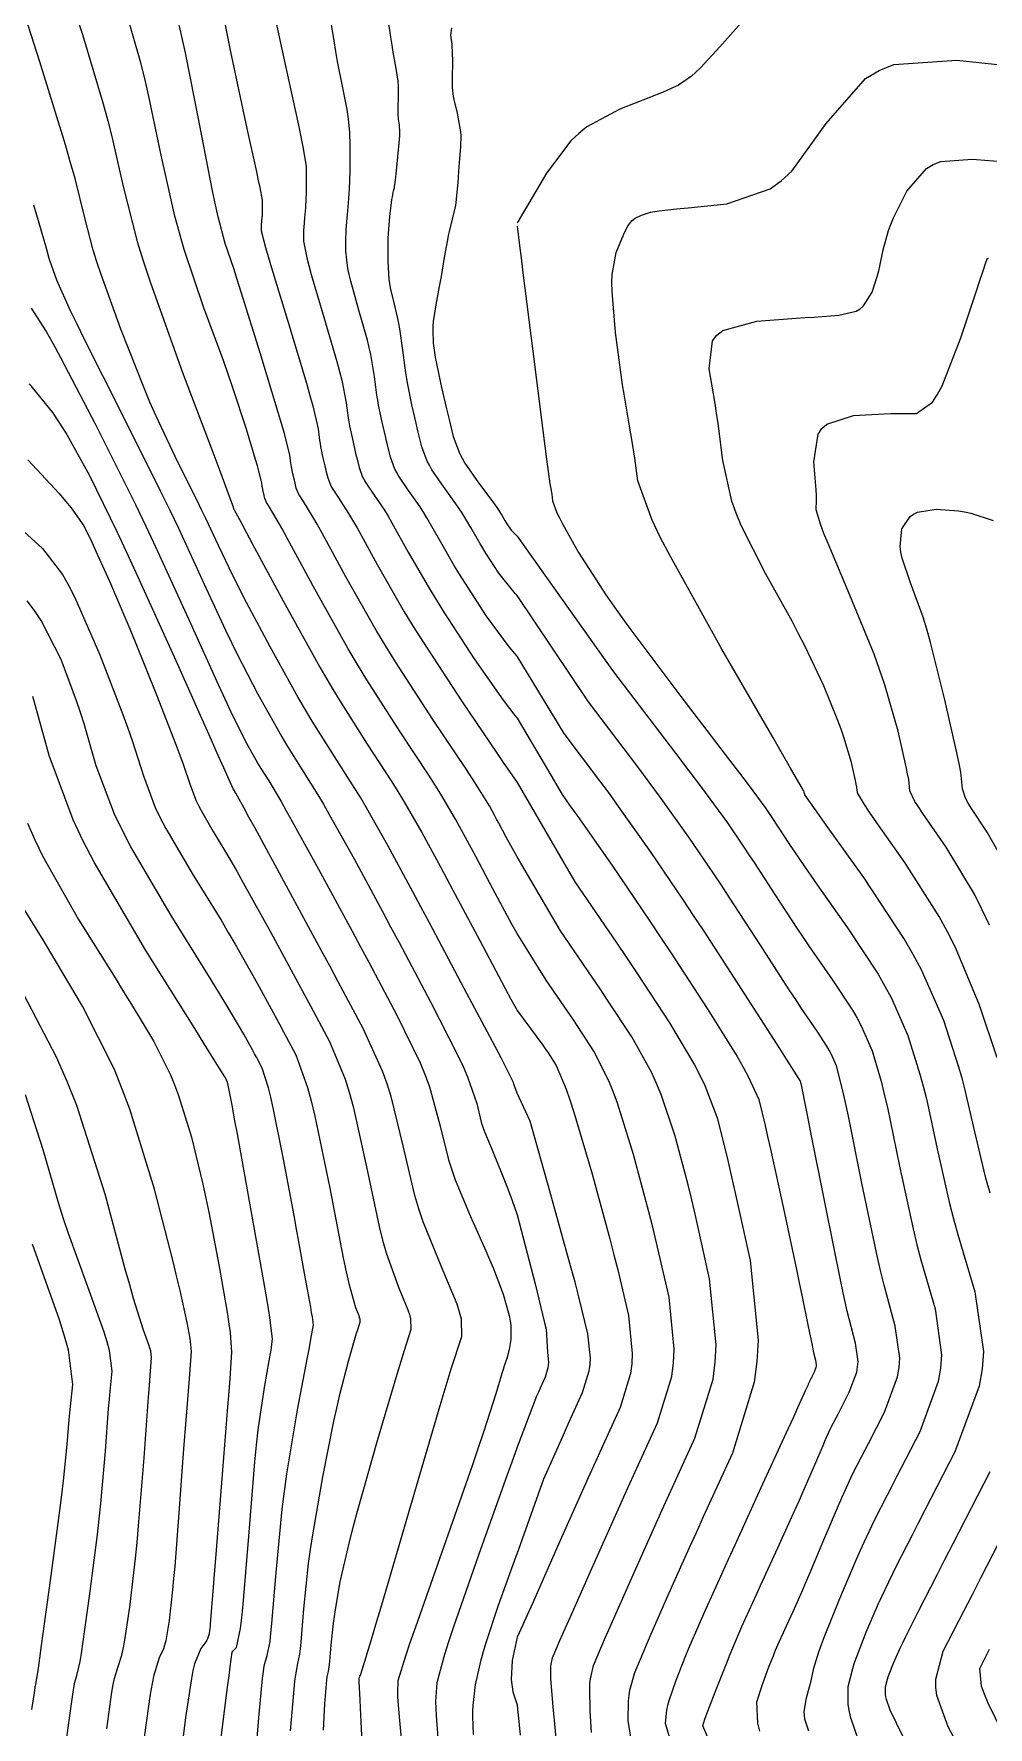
# Model space of a CAD drawing. Header units: metres. Extents: x 837117 to 838477, y 1189012 to 1191015.
# Drawn here: x 837966.1 to 838033, y 1189654.7 to 1189773.3 of the extents above; entities that cross this region are included whole.
import ezdxf

# ---------------------------------------------------------------- set-up
doc = ezdxf.new("R2010")
doc.units = ezdxf.units.M
doc.header["$LTSCALE"] = 0.3
doc.layers.add('COTAS 10', color=1, linetype='Continuous')
doc.layers.add('COTAS INT', color=252, linetype='Continuous')

msp = doc.modelspace()

# ---------------------------------------------------------------- linework, layer by layer
at = {"layer": 'COTAS 10'}
for points, elevation in [([(837996.942, 1189654.17), (837996.89, 1189655.449), (837996.901, 1189655.822), (837996.921, 1189656.202), (837997.084, 1189657.645), (837997.472, 1189659.414), (837997.634, 1189660), (837997.82, 1189660.629), (837998.69, 1189663.247), (837999.935, 1189666.662), (838000, 1189666.836), (838001.861, 1189672.09), (838003.165, 1189675.013), (838003.472, 1189675.696), (838003.754, 1189676.324), (838004.579, 1189678.139), (838005.045, 1189679.654), (838005.102, 1189680.094), (838005.127, 1189680.543), (838004.957, 1189682.239), (838004.32, 1189684.839), (838004.052, 1189685.858), (838003.743, 1189687.007), (838002.296, 1189692.239), (838000.919, 1189697.132), (838000, 1189699.104), (837999.844, 1189699.546), (837999.793, 1189699.668), (837999.782, 1189699.702), (837999.771, 1189699.735), (837999.742, 1189699.852), (837999.201, 1189700.932), (837998.867, 1189701.573), (837998.453, 1189702.361), (837996.295, 1189706.438), (837993.845, 1189711.039), (837993.247, 1189712.157), (837992.683, 1189713.208), (837990.938, 1189716.438), (837989.44, 1189719.094), (837989.032, 1189719.782), (837988.627, 1189720.45), (837987.19, 1189722.69), (837985.638, 1189725.15), (837985.161, 1189725.955), (837984.662, 1189726.815), (837982.69, 1189730.369), (837980.853, 1189733.832), (837980.439, 1189734.634), (837980.067, 1189735.369), (837979.066, 1189737.456), (837978.185, 1189739.355), (837977.888, 1189739.97), (837977.568, 1189740.624), (837976.223, 1189743.312), (837974.7, 1189746.528), (837974.268, 1189747.515), (837973.832, 1189748.545), (837972.222, 1189752.613), (837970.84, 1189756.453), (837970.548, 1189757.337), (837970.294, 1189758.145), (837969.707, 1189760.419), (837969.022, 1189763.17), (837968.708, 1189764.279), (837968.341, 1189765.538), (837966.562, 1189771.339), (837964.743, 1189776.976)], 1830), ([(837982.87, 1189775.117), (837983.785, 1189770.939), (837984.668, 1189766.898), (837984.838, 1189766.083), (837984.976, 1189765.399), (837985.204, 1189764.028), (837985.215, 1189763.455), (837985.216, 1189763.275), (837985.217, 1189763.085), (837985.211, 1189762.322), (837985.188, 1189761.527), (837985.177, 1189761.317), (837985.164, 1189761.112), (837985.102, 1189760.409), (837985.045, 1189759.75), (837985.035, 1189759.574), (837985.028, 1189759.399), (837985.024, 1189758.79), (837985.252, 1189757.609), (837985.391, 1189757.075), (837985.562, 1189756.451), (837986.456, 1189753.447), (837987.371, 1189750.345), (837987.556, 1189749.659), (837987.711, 1189749.048), (837988.024, 1189747.467), (837988.162, 1189746.409), (837988.207, 1189746.128), (837988.254, 1189745.853), (837988.45, 1189744.902), (837988.652, 1189744.043), (837988.704, 1189743.825), (837988.754, 1189743.615), (837988.922, 1189742.931), (837989.172, 1189742.262), (837989.274, 1189742.063), (837989.392, 1189741.857), (837989.935, 1189741.064), (837990.696, 1189739.933), (837990.951, 1189739.515), (837991.224, 1189739.051), (837992.37, 1189736.995), (837993.851, 1189734.418), (837994.337, 1189733.625), (837994.854, 1189732.797), (837996.995, 1189729.522), (837999.011, 1189726.628), (837999.45, 1189726.04), (837999.837, 1189725.545), (838000, 1189725.374), (838001.967, 1189722.064), (838003.146, 1189720.015), (838003.671, 1189719.283), (838004.238, 1189718.484), (838006.645, 1189715.038), (838009.302, 1189711.14), (838010.027, 1189710.056), (838010.747, 1189708.971), (838013.312, 1189705.038), (838015.409, 1189701.658), (838015.834, 1189700.923), (838016.193, 1189700.274), (838016.927, 1189698.653), (838017.372, 1189696.84), (838017.548, 1189696.07), (838017.747, 1189695.184), (838018.653, 1189691.017), (838019.561, 1189686.753), (838019.761, 1189685.806), (838019.938, 1189684.961), (838020.39, 1189682.754), (838020.655, 1189681.451), (838020.715, 1189681.176), (838020.767, 1189680.938), (838020.907, 1189680.39), (838020.952, 1189680.075), (838020.944, 1189679.985), (838020.929, 1189679.893), (838020.802, 1189679.548), (838020.644, 1189679.24), (838020.608, 1189679.171), (838020.576, 1189679.11), (838020.493, 1189678.945), (838020.412, 1189678.774), (838020.383, 1189678.708), (838020.351, 1189678.634), (838020.208, 1189678.298), (838019.647, 1189677.05), (838019.351, 1189676.401), (838018.993, 1189675.62), (838017.195, 1189671.706), (838015.237, 1189667.437), (838014.779, 1189666.433), (838014.358, 1189665.507), (838013.142, 1189662.805), (838012.236, 1189660.727), (838012.01, 1189660.194), (838011.794, 1189659.678), (838011.106, 1189657.969), (838010.618, 1189656.542), (838010.529, 1189656.204), (838010.46, 1189655.892), (838010.376, 1189654.971), (838010.77, 1189653.631)], 1840), ([(838033.127, 1189692.089), (838032.84, 1189693.14), (838032.072, 1189696.393), (838031.396, 1189699.309), (838031.168, 1189700.149), (838030.921, 1189701.002), (838029.881, 1189704.202), (838028.318, 1189707.738), (838027.741, 1189708.803), (838027.102, 1189709.906), (838024.275, 1189714.202), (838021.675, 1189717.855), (838021.178, 1189718.552), (838020.78, 1189719.113), (838020.147, 1189720.006), (838020.146, 1189720.021), (838020.144, 1189720.029), (838020.142, 1189720.039), (838020.131, 1189720.087), (838020.111, 1189720.155), (838020.104, 1189720.177), (838020.095, 1189720.2), (838020.057, 1189720.293), (838019.152, 1189721.876), (838018.598, 1189722.838), (838017.911, 1189724.027), (838014.334, 1189730.212), (838010.73, 1189736.683), (838010.027, 1189738.052), (838009.452, 1189739.239), (838008.44, 1189741.998), (838008.236, 1189743.578), (838008.17, 1189744.02), (838008.101, 1189744.466), (838007.816, 1189746.094), (838007.485, 1189748.058), (838007.387, 1189748.716), (838007.285, 1189749.423), (838006.893, 1189752.388), (838006.647, 1189755.245), (838006.638, 1189755.884), (838006.654, 1189756.458), (838006.924, 1189757.98), (838007.32, 1189758.936), (838007.416, 1189759.152), (838007.505, 1189759.347), (838007.775, 1189759.874), (838008.058, 1189760.225), (838008.156, 1189760.308), (838008.261, 1189760.384), (838008.71, 1189760.611), (838009.204, 1189760.771), (838009.338, 1189760.807), (838009.471, 1189760.838), (838009.94, 1189760.916), (838010.947, 1189761.021), (838011.419, 1189761.069), (838011.975, 1189761.126), (838014.679, 1189761.396), (838017.727, 1189762.456), (838018.499, 1189763.01), (838019.24, 1189763.676), (838021.658, 1189767.022), (838024.406, 1189770.188), (838025.356, 1189770.741), (838026.387, 1189771.153), (838030.795, 1189771.472), (838034.99, 1189771.02)], 1850), ([(837965.42, 1189738.456), (837966.75, 1189737.243), (837968.132, 1189735.435), (837968.558, 1189734.683), (837969.002, 1189733.823), (837970.76, 1189729.808), (837972.371, 1189725.634), (837972.723, 1189724.672), (837973.033, 1189723.795), (837973.81, 1189721.33), (837974.645, 1189719.115), (837974.991, 1189718.396), (837975.386, 1189717.63), (837977.23, 1189714.482), (837979.247, 1189711.209), (837979.752, 1189710.364), (837980.233, 1189709.546), (837981.776, 1189706.816), (837983.04, 1189704.488), (837983.344, 1189703.924), (837983.629, 1189703.395), (837984.496, 1189701.776), (837985.308, 1189699.5), (837985.558, 1189698.558), (837985.82, 1189697.479), (837986.86, 1189692.454), (837987.814, 1189687.574), (837988.022, 1189686.587), (837988.206, 1189685.758), (837988.668, 1189684.08), (837988.899, 1189683.526), (837988.937, 1189683.407), (837988.964, 1189683.302), (837988.971, 1189683.045), (837988.804, 1189682.527), (837988.723, 1189682.258), (837988.626, 1189681.934), (837988.147, 1189680.311), (837987.52, 1189677.868), (837987.329, 1189677.027), (837987.131, 1189676.116), (837986.353, 1189672.233), (837985.647, 1189668.17), (837985.494, 1189667.145), (837985.36, 1189666.164), (837985.029, 1189662.983), (837984.836, 1189660.633), (837984.789, 1189660.176), (837984.745, 1189659.802), (837984.61, 1189659.151), (837984.457, 1189658.363), (837984.403, 1189657.903), (837984.343, 1189657.338), (837984.083, 1189654.426)], 1820), ([(837971.249, 1189654.563), (837971.607, 1189657.152), (837971.695, 1189657.67), (837971.778, 1189658.101), (837972.039, 1189658.94), (837972.304, 1189659.745), (837972.39, 1189660.156), (837972.48, 1189660.647), (837972.852, 1189663.099), (837973.253, 1189666.515), (837973.362, 1189667.615), (837973.47, 1189668.782), (837973.853, 1189673.552), (837974.164, 1189677.795), (837974.227, 1189678.63), (837974.279, 1189679.317), (837974.384, 1189680.571), (837974.322, 1189681.046), (837974.269, 1189681.242), (837974.201, 1189681.466), (837973.825, 1189682.509), (837973.123, 1189684.715), (837972.849, 1189685.673), (837972.54, 1189686.781), (837971.14, 1189692.036), (837969.142, 1189698.227), (837968.457, 1189699.925), (837967.715, 1189701.616), (837964.56, 1189707.665)], 1810), ([(838027.012, 1189654.068), (838026.131, 1189655.871), (838025.875, 1189656.628), (838025.833, 1189656.812), (838025.804, 1189656.985), (838025.806, 1189657.517), (838025.943, 1189658.051), (838025.999, 1189658.225), (838026.064, 1189658.411), (838026.363, 1189659.178), (838026.839, 1189660.234), (838027.015, 1189660.602), (838027.209, 1189661.003), (838028.07, 1189662.722), (838029.445, 1189665.411), (838029.965, 1189666.424), (838030.544, 1189667.552), (838033.136, 1189672.595)], 1850)]:
    msp.add_lwpolyline(points, dxfattribs=dict(at, elevation=elevation))
at = {"layer": 'COTAS INT'}
for points, elevation in [([(837967.996, 1189777.854), (837969.535, 1189773.255), (837970.982, 1189768.41), (837971.307, 1189767.222), (837971.6, 1189766.102), (837972.385, 1189762.613), (837973.374, 1189758.759), (837973.794, 1189757.409), (837974.279, 1189755.936), (837976.558, 1189749.591), (837978.734, 1189743.817), (837979.153, 1189742.704), (837979.492, 1189741.801), (837980.053, 1189740.293), (837980.087, 1189740.181), (837980.094, 1189740.159), (837980.099, 1189740.14), (837980.109, 1189740.101), (837980.111, 1189740.087), (837980.111, 1189740.083), (837980.112, 1189740.079), (837980.115, 1189740.066), (837980.117, 1189740.055), (837980.119, 1189740.049), (837980.121, 1189740.04), (837980.124, 1189740.031), (837980.126, 1189740.028), (837980.127, 1189740.025), (837980.135, 1189740.014), (837980.675, 1189739.017), (837981.013, 1189738.391), (837981.432, 1189737.615), (837983.624, 1189733.551), (837986.181, 1189728.945), (837986.83, 1189727.827), (837987.454, 1189726.777), (837989.491, 1189723.551), (837991.214, 1189720.911), (837991.64, 1189720.231), (837992.043, 1189719.571), (837993.31, 1189717.371), (837994.615, 1189714.955), (837995.041, 1189714.161), (837995.495, 1189713.312), (837997.371, 1189709.79), (837999.162, 1189706.436), (837999.564, 1189705.693), (837999.924, 1189705.03), (838000, 1189704.893), (838001.79, 1189702.467), (838001.979, 1189702.187), (838002.159, 1189701.917), (838002.736, 1189701.036), (838003.435, 1189699.39), (838003.691, 1189698.639), (838003.974, 1189697.761), (838005.222, 1189693.521), (838006.485, 1189688.901), (838006.776, 1189687.782), (838007.043, 1189686.733), (838007.797, 1189683.521), (838008.066, 1189680.855), (838008.026, 1189680.148), (838007.937, 1189679.456), (838007.204, 1189677.072), (838005.906, 1189674.218), (838005.461, 1189673.229), (838004.979, 1189672.155), (838002.928, 1189667.557), (838001.06, 1189663.359), (838000.692, 1189662.535), (838000.39, 1189661.859), (838000, 1189660.994), (837999.656, 1189659.366), (837999.58, 1189658.038), (837999.693, 1189657.166), (838000, 1189656.252), (838000.032, 1189655.948), (838000.117, 1189655.097), (838000.214, 1189654.126)], 1832), ([(838013.365, 1189653.969), (838012.996, 1189654.783), (838013.144, 1189655.24), (838013.239, 1189655.5), (838013.358, 1189655.817), (838013.983, 1189657.443), (838014.728, 1189659.32), (838014.922, 1189659.795), (838015.111, 1189660.252), (838015.75, 1189661.739), (838016.503, 1189663.413), (838016.764, 1189663.987), (838017.048, 1189664.609), (838018.261, 1189667.255), (838019.486, 1189669.945), (838019.777, 1189670.595), (838020.047, 1189671.203), (838020.848, 1189673.059), (838021.429, 1189674.43), (838021.562, 1189674.733), (838021.681, 1189675.003), (838022.008, 1189675.701), (838022.35, 1189676.37), (838022.479, 1189676.622), (838022.624, 1189676.903), (838023.269, 1189678.157), (838023.786, 1189679.562), (838023.85, 1189679.937), (838023.879, 1189680.306), (838023.699, 1189681.591), (838023.129, 1189683.826), (838022.913, 1189684.795), (838022.672, 1189685.916), (838021.591, 1189691.227), (838020.579, 1189696.34), (838020.382, 1189697.336), (838020.22, 1189698.15), (838019.936, 1189699.572), (838019.893, 1189699.771), (838019.883, 1189699.813), (838019.875, 1189699.85), (838019.854, 1189699.936), (838019.247, 1189700.902), (838018.87, 1189701.493), (838018.402, 1189702.225), (838015.956, 1189706.038), (838013.092, 1189710.448), (838012.361, 1189711.557), (838011.657, 1189712.617), (838009.338, 1189716.038), (838007.107, 1189719.193), (838006.459, 1189720.084), (838005.797, 1189720.984), (838003.299, 1189724.3), (838000, 1189729.711), (837999.836, 1189729.892), (837999.434, 1189730.368), (837997.856, 1189732.524), (837996.329, 1189734.861), (837995.959, 1189735.451), (837995.613, 1189736.017), (837994.556, 1189737.856), (837993.672, 1189739.41), (837993.435, 1189739.796), (837993.201, 1189740.162), (837992.385, 1189741.327), (837991.708, 1189742.315), (837991.562, 1189742.572), (837991.434, 1189742.82), (837991.122, 1189743.653), (837990.913, 1189744.507), (837990.851, 1189744.768), (837990.786, 1189745.04), (837990.534, 1189746.111), (837990.29, 1189747.296), (837990.231, 1189747.639), (837990.175, 1189747.989), (837990.003, 1189749.308), (837989.745, 1189750.85), (837989.635, 1189751.34), (837989.509, 1189751.858), (837988.914, 1189753.959), (837988.344, 1189755.978), (837988.233, 1189756.444), (837988.143, 1189756.87), (837987.988, 1189758.076), (837987.994, 1189759.045), (837988.005, 1189759.322), (837988.021, 1189759.603), (837988.112, 1189760.65), (837988.211, 1189761.768), (837988.231, 1189762.094), (837988.249, 1189762.427), (837988.286, 1189763.692), (837988.294, 1189764.905), (837988.294, 1189765.207), (837988.292, 1189765.494), (837988.273, 1189766.405), (837988.185, 1189767.359), (837988.138, 1189767.673), (837988.083, 1189768.008), (837987.802, 1189769.4), (837987.417, 1189771.364), (837987.296, 1189772.06), (837987.167, 1189772.822), (837986.649, 1189776.124)], 1842), ([(838017, 1189654.417), (838016.851, 1189654.977), (838016.796, 1189656.461), (838017.121, 1189657.48), (838017.212, 1189657.749), (838017.303, 1189658.011), (838017.634, 1189658.907), (838017.947, 1189659.698), (838018.027, 1189659.895), (838018.104, 1189660.081), (838018.357, 1189660.672), (838018.648, 1189661.319), (838018.749, 1189661.541), (838018.859, 1189661.781), (838019.328, 1189662.804), (838019.979, 1189664.269), (838020.204, 1189664.788), (838020.448, 1189665.357), (838021.487, 1189667.821), (838022.508, 1189670.227), (838022.74, 1189670.759), (838022.95, 1189671.232), (838023.523, 1189672.456), (838024.124, 1189673.63), (838024.351, 1189674.072), (838024.604, 1189674.565), (838025.735, 1189676.767), (838026.644, 1189679.231), (838026.756, 1189679.889), (838026.807, 1189680.537), (838026.49, 1189682.791), (838025.7, 1189685.654), (838025.453, 1189686.687), (838025.194, 1189687.823), (838024.157, 1189692.791), (838023.205, 1189697.486), (838022.999, 1189698.45), (838022.819, 1189699.269), (838022.377, 1189701.011), (838021.998, 1189701.865), (838021.857, 1189702.123), (838021.702, 1189702.392), (838021.011, 1189703.44), (838019.92, 1189705.041), (838019.512, 1189705.657), (838019.059, 1189706.348), (838017.039, 1189709.468), (838014.859, 1189712.825), (838014.306, 1189713.665), (838013.773, 1189714.467), (838012.03, 1189717.039), (838009.975, 1189719.901), (838009.247, 1189720.886), (838008.449, 1189721.954), (838004.992, 1189726.505), (838000, 1189733.966), (837999.858, 1189734.109), (837998.717, 1189735.527), (837997.803, 1189736.925), (837997.582, 1189737.278), (837997.375, 1189737.617), (837996.742, 1189738.717), (837996.12, 1189739.769), (837995.919, 1189740.077), (837995.706, 1189740.392), (837994.835, 1189741.589), (837994.024, 1189742.774), (837993.849, 1189743.08), (837993.696, 1189743.378), (837993.322, 1189744.376), (837993.072, 1189745.398), (837992.997, 1189745.711), (837992.92, 1189746.037), (837992.617, 1189747.32), (837992.326, 1189748.739), (837992.255, 1189749.15), (837992.188, 1189749.569), (837991.982, 1189751.149), (837991.779, 1189752.651), (837991.715, 1189753.021), (837991.647, 1189753.372), (837991.371, 1189754.471), (837991.125, 1189755.504), (837991.075, 1189755.813), (837991.034, 1189756.131), (837990.952, 1189757.362), (837990.954, 1189758.632), (837990.965, 1189758.974), (837990.981, 1189759.313), (837991.08, 1189760.504), (837991.197, 1189761.489), (837991.225, 1189761.698), (837991.252, 1189761.879), (837991.334, 1189762.302), (837991.391, 1189762.514), (837991.403, 1189762.562), (837991.412, 1189762.605), (837991.43, 1189762.722), (837991.466, 1189763.076), (837991.486, 1189763.268), (837991.511, 1189763.501), (837991.639, 1189764.684), (837991.751, 1189765.91), (837991.766, 1189766.17), (837991.774, 1189766.395), (837991.745, 1189766.925), (837991.687, 1189767.309), (837991.677, 1189767.443), (837991.67, 1189767.59), (837991.665, 1189768.219), (837991.676, 1189768.861), (837991.678, 1189769.014), (837991.68, 1189769.157), (837991.685, 1189769.588), (837991.66, 1189770.005), (837991.643, 1189770.14), (837991.622, 1189770.283), (837991.509, 1189770.871), (837991.308, 1189772.016), (837991.231, 1189772.511), (837991.144, 1189773.083), (837990.755, 1189775.793)], 1844), ([(838002.895, 1189652.172), (838002.588, 1189655.41), (838002.525, 1189656.097), (838002.472, 1189656.692), (838002.361, 1189658.081), (838002.348, 1189658.789), (838002.358, 1189658.955), (838002.373, 1189659.107), (838002.474, 1189659.548), (838002.994, 1189660.753), (838003.274, 1189661.388), (838003.611, 1189662.154), (838005.32, 1189666.005), (838007.283, 1189670.4), (838007.782, 1189671.508), (838008.261, 1189672.569), (838009.828, 1189676.005), (838010.828, 1189679.258), (838010.95, 1189680.202), (838011.004, 1189681.166), (838010.638, 1189684.804), (838009.766, 1189688.627), (838009.501, 1189689.707), (838009.226, 1189690.795), (838008.149, 1189694.804), (838007.028, 1189698.389), (838006.727, 1189699.21), (838006.428, 1189699.957), (838005.38, 1189702.036), (838004.244, 1189703.77), (838003.89, 1189704.299), (838003.519, 1189704.85), (838002.036, 1189707.018), (838000, 1189710.28), (837999.658, 1189710.901), (837998.303, 1189713.411), (837997.093, 1189715.683), (837996.799, 1189716.231), (837996.524, 1189716.744), (837995.682, 1189718.303), (837994.646, 1189720.048), (837994.248, 1189720.679), (837993.802, 1189721.373), (837991.792, 1189724.412), (837989.461, 1189728.048), (837988.813, 1189729.119), (837988.164, 1189730.217), (837985.811, 1189734.412), (837983.88, 1189737.974), (837983.497, 1189738.672), (837983.18, 1189739.246), (837982.585, 1189740.277), (837982.443, 1189740.483), (837982.413, 1189740.537), (837982.386, 1189740.589), (837982.321, 1189740.762), (837982.278, 1189740.941), (837982.265, 1189740.995), (837982.251, 1189741.052), (837982.198, 1189741.275), (837982.148, 1189741.523), (837982.135, 1189741.594), (837982.124, 1189741.667), (837982.088, 1189741.943), (837981.906, 1189742.68), (837981.802, 1189743.044), (837981.675, 1189743.478), (837981.024, 1189745.623), (837980.08, 1189748.505), (837979.769, 1189749.403), (837979.436, 1189750.344), (837978.052, 1189754.107), (837976.665, 1189758.209), (837976.33, 1189759.365), (837976.017, 1189760.53), (837975.064, 1189764.808), (837974.177, 1189769.034), (837973.905, 1189770.166), (837973.623, 1189771.282), (837972.508, 1189775.171)], 1834), ([(838005.204, 1189654.32), (838005.106, 1189655.849), (838005.079, 1189657.381), (838005.1, 1189657.739), (838005.133, 1189658.069), (838005.352, 1189659.021), (838005.928, 1189660.395), (838006.186, 1189660.99), (838006.486, 1189661.678), (838007.927, 1189664.939), (838009.667, 1189668.825), (838010.156, 1189669.908), (838010.648, 1189670.994), (838012.452, 1189674.939), (838013.72, 1189679.06), (838013.874, 1189680.256), (838013.942, 1189681.477), (838013.478, 1189686.087), (838012.488, 1189690.521), (838012.226, 1189691.631), (838011.967, 1189692.69), (838011.075, 1189696.087), (838010.083, 1189699.017), (838009.762, 1189699.781), (838009.422, 1189700.524), (838008.024, 1189703.037), (838006.33, 1189705.623), (838005.802, 1189706.412), (838005.248, 1189707.234), (838003.037, 1189710.466), (838000, 1189715.645), (837999.235, 1189717.031), (837998.69, 1189718.055), (837998.558, 1189718.302), (837998.434, 1189718.533), (837998.055, 1189719.235), (837997.249, 1189720.526), (837996.856, 1189721.127), (837996.39, 1189721.835), (837994.093, 1189725.273), (837991.468, 1189729.319), (837990.796, 1189730.41), (837990.147, 1189731.488), (837987.997, 1189735.273), (837986.328, 1189738.333), (837985.982, 1189738.953), (837985.686, 1189739.475), (837985.035, 1189740.539), (837984.759, 1189740.941), (837984.7, 1189741.045), (837984.648, 1189741.146), (837984.521, 1189741.485), (837984.437, 1189741.832), (837984.411, 1189741.938), (837984.385, 1189742.049), (837984.282, 1189742.484), (837984.183, 1189742.966), (837984.159, 1189743.106), (837984.136, 1189743.248), (837984.066, 1189743.784), (837983.712, 1189745.22), (837983.51, 1189745.93), (837983.263, 1189746.775), (837981.995, 1189750.953), (837980.669, 1189755.208), (837980.385, 1189756.102), (837980.137, 1189756.871), (837979.545, 1189758.623), (837979.051, 1189760.483), (837978.866, 1189761.321), (837978.661, 1189762.3), (837977.743, 1189767.003), (837976.754, 1189771.967), (837976.504, 1189773.11), (837976.264, 1189774.153)], 1836), ([(837979.383, 1189774.724), (837979.935, 1189771.926), (837980.111, 1189771.071), (837980.299, 1189770.182), (837981.062, 1189766.68), (837981.733, 1189763.641), (837981.861, 1189763.043), (837981.965, 1189762.55), (837982.134, 1189761.652), (837982.138, 1189761.417), (837982.139, 1189761.343), (837982.139, 1189761.265), (837982.137, 1189760.952), (837982.127, 1189760.626), (837982.123, 1189760.54), (837982.117, 1189760.456), (837982.092, 1189760.168), (837982.069, 1189759.898), (837982.064, 1189759.825), (837982.062, 1189759.754), (837982.06, 1189759.504), (837982.361, 1189758.348), (837982.548, 1189757.706), (837982.781, 1189756.924), (837983.999, 1189752.935), (837985.233, 1189748.832), (837985.476, 1189747.978), (837985.677, 1189747.247), (837986.045, 1189745.625), (837986.149, 1189744.828), (837986.183, 1189744.617), (837986.219, 1189744.409), (837986.366, 1189743.693), (837986.518, 1189743.046), (837986.558, 1189742.882), (837986.596, 1189742.724), (837986.722, 1189742.208), (837986.91, 1189741.704), (837986.987, 1189741.554), (837987.076, 1189741.399), (837987.485, 1189740.802), (837988.191, 1189739.704), (837988.466, 1189739.234), (837988.776, 1189738.692), (837990.183, 1189736.134), (837992.089, 1189732.818), (837992.714, 1189731.798), (837993.38, 1189730.733), (837996.134, 1189726.52), (837998.588, 1189722.887), (837999.064, 1189722.188), (837999.453, 1189721.623), (838000, 1189720.862), (838004.037, 1189713.915), (838006.977, 1189709.617), (838007.713, 1189708.525), (838008.415, 1189707.475), (838010.668, 1189704.037), (838012.415, 1189701.091), (838012.798, 1189700.352), (838013.138, 1189699.645), (838014.001, 1189697.37), (838014.709, 1189694.584), (838014.95, 1189693.555), (838015.211, 1189692.415), (838016.319, 1189687.37), (838016.88, 1189681.789), (838016.797, 1189680.311), (838016.611, 1189678.862), (838015.077, 1189673.872), (838013.036, 1189669.419), (838012.531, 1189668.308), (838012.051, 1189667.25), (838010.535, 1189663.872), (838009.361, 1189661.203), (838009.098, 1189660.592), (838008.861, 1189660.037), (838008.229, 1189658.495), (838007.878, 1189657.267), (838007.818, 1189656.909), (838007.775, 1189656.544), (838007.756, 1189655.16), (838007.98, 1189653.693)], 1838), ([(837995.394, 1189773.737), (837995.32, 1189773.202), (837995.411, 1189772.578), (837995.428, 1189772.37), (837995.441, 1189772.147), (837995.456, 1189771.217), (837995.447, 1189770.335), (837995.445, 1189770.143), (837995.444, 1189769.973), (837995.438, 1189769.547), (837995.488, 1189769.101), (837995.521, 1189768.919), (837995.563, 1189768.711), (837995.784, 1189767.748), (837995.991, 1189766.699), (837996.024, 1189766.437), (837996.046, 1189766.187), (837996.037, 1189765.387), (837995.959, 1189764.566), (837995.937, 1189764.302), (837995.915, 1189764.023), (837995.835, 1189762.884), (837995.728, 1189761.738), (837995.689, 1189761.454), (837995.645, 1189761.184), (837995.454, 1189760.332), (837995.234, 1189759.459), (837995.173, 1189759.177), (837995.112, 1189758.876), (837994.89, 1189757.643), (837994.664, 1189756.314), (837994.6, 1189755.953), (837994.536, 1189755.595), (837994.298, 1189754.327), (837994.121, 1189753.156), (837994.096, 1189752.86), (837994.08, 1189752.575), (837994.108, 1189751.648), (837994.255, 1189750.653), (837994.315, 1189750.326), (837994.384, 1189749.976), (837994.701, 1189748.529), (837995.053, 1189747.034), (837995.144, 1189746.654), (837995.231, 1189746.29), (837995.522, 1189745.099), (837995.957, 1189743.936), (837996.136, 1189743.589), (837996.34, 1189743.232), (837997.285, 1189741.851), (837998.212, 1189740.621), (837998.404, 1189740.357), (837998.568, 1189740.128), (837998.929, 1189739.578), (837999.137, 1189739.216), (837999.205, 1189739.105), (837999.278, 1189738.989), (837999.578, 1189738.529), (838000, 1189738.121), (838006.684, 1189728.71), (838011.101, 1189722.924), (838012.035, 1189721.687), (838012.844, 1189720.61), (838014.723, 1189718.039), (838015.877, 1189716.336), (838016.229, 1189715.805), (838016.596, 1189715.249), (838018.039, 1189713.026), (838019.592, 1189710.658), (838020.028, 1189710.009), (838020.467, 1189709.364), (838022.074, 1189707.062), (838023.493, 1189704.909), (838023.813, 1189704.359), (838024.101, 1189703.828), (838024.878, 1189702.074), (838025.52, 1189699.847), (838025.722, 1189699.017), (838025.935, 1189698.094), (838026.795, 1189693.992), (838027.743, 1189689.595), (838028.011, 1189688.487), (838028.282, 1189687.427), (838029.282, 1189683.992), (838029.735, 1189680.769), (838029.661, 1189679.842), (838029.501, 1189678.9), (838028.202, 1189675.376), (838026.584, 1189672.227), (838026.222, 1189671.523), (838025.898, 1189670.891), (838025.039, 1189669.211), (838024.289, 1189667.63), (838024.034, 1189667.06), (838023.758, 1189666.432), (838022.589, 1189663.687), (838021.512, 1189661.029), (838021.295, 1189660.457), (838021.112, 1189659.955), (838020.744, 1189658.732), (838020.579, 1189657.946), (838020.524, 1189657.72), (838020.465, 1189657.491), (838020.221, 1189656.631), (838020.086, 1189655.756), (838020.096, 1189655.517), (838020.127, 1189655.28), (838020.409, 1189654.435)], 1846), ([(838015.696, 1189774.073), (838014.207, 1189772.384), (838012.831, 1189770.921), (838012.505, 1189770.61), (838012.202, 1189770.339), (838011.306, 1189769.7), (838010.222, 1189769.218), (838009.801, 1189769.046), (838009.328, 1189768.858), (838007.18, 1189768.04), (838004.879, 1189766.787), (838004.308, 1189766.324), (838003.766, 1189765.812), (838002.048, 1189763.542), (838000.81, 1189761.442), (838000.571, 1189761.036), (838000.376, 1189760.706), (838000.046, 1189760.146), (838000.014, 1189760.09), (838000.007, 1189760.077), (838000.002, 1189760.065), (838000, 1189760.06)], 1848), ([(838033.622, 1189701.58), (838032.383, 1189705.266), (838030.7, 1189709.308), (838030.152, 1189710.399), (838029.568, 1189711.477), (838027.16, 1189715.266), (838025.044, 1189718.27), (838024.643, 1189718.853), (838024.322, 1189719.328), (838023.833, 1189720.145), (838023.789, 1189720.541), (838023.75, 1189720.75), (838023.698, 1189721.002), (838023.412, 1189722.273), (838022.893, 1189724.04), (838022.695, 1189724.604), (838022.473, 1189725.201), (838021.473, 1189727.631), (838020.146, 1189730.446), (838019.717, 1189731.286), (838019.262, 1189732.153), (838017.397, 1189735.503), (838015.697, 1189738.858), (838015.347, 1189739.728), (838015.049, 1189740.572), (838014.405, 1189743.409), (838014.073, 1189746.021), (838013.971, 1189746.723), (838013.864, 1189747.416), (838013.444, 1189749.844), (838013.685, 1189751.796), (838013.995, 1189752.188), (838014.41, 1189752.517), (838016.79, 1189753.17), (838019.536, 1189753.377), (838020.183, 1189753.424), (838020.78, 1189753.467), (838022.525, 1189753.587), (838023.752, 1189753.89), (838024.022, 1189754.049), (838024.262, 1189754.241), (838024.878, 1189755.203), (838025.252, 1189756.375), (838025.338, 1189756.698), (838025.418, 1189757.022), (838025.645, 1189758.186), (838026.008, 1189759.523), (838026.173, 1189759.954), (838026.365, 1189760.413), (838027.296, 1189762.29), (838028.677, 1189763.881), (838029.154, 1189764.158), (838029.672, 1189764.365), (838031.887, 1189764.526), (838034.263, 1189764.334)], 1852), ([(837966.11, 1189761.335), (837966.445, 1189760.238), (837967.028, 1189758.224), (837967.19, 1189757.598), (837967.259, 1189757.376), (837967.34, 1189757.132), (837967.721, 1189756.075), (837968.686, 1189753.928), (837969.135, 1189752.997), (837969.663, 1189751.92), (837972.225, 1189746.817), (837974.994, 1189741.285), (837975.652, 1189739.938), (837976.263, 1189738.672), (837978.077, 1189734.764), (837979.569, 1189731.522), (837979.977, 1189730.675), (837980.382, 1189729.849), (837981.83, 1189727.051), (837983.17, 1189724.634), (837983.509, 1189724.05), (837983.834, 1189723.502), (837984.889, 1189721.83), (837986.039, 1189719.988), (837986.423, 1189719.334), (837986.836, 1189718.617), (837988.566, 1189715.506), (837990.554, 1189711.831), (837991.131, 1189710.759), (837991.719, 1189709.663), (837993.936, 1189705.506), (837995.824, 1189701.789), (837996.205, 1189700.97), (837996.525, 1189700.242), (837997.166, 1189698.372), (837997.483, 1189697.081), (837997.598, 1189696.718), (837997.725, 1189696.352), (837998.283, 1189695.009), (837999.072, 1189693.107), (837999.346, 1189692.388), (837999.642, 1189691.587), (838000, 1189690.575), (838001.25, 1189685.744), (838001.922, 1189683.004), (838002.039, 1189682.56), (838002.116, 1189680.956), (838002.189, 1189680.232), (838002.178, 1189680.04), (838002.154, 1189679.852), (838001.955, 1189679.205), (838001.603, 1189678.431), (838001.482, 1189678.162), (838001.351, 1189677.871), (838000, 1189674.307), (837999.614, 1189673.248), (837999.174, 1189672.032), (837997.282, 1189666.739), (837995.54, 1189661.714), (837995.194, 1189660.669), (837994.907, 1189659.773), (837994.364, 1189657.786), (837994.286, 1189656.486), (837994.292, 1189656.023), (837994.311, 1189655.516), (837994.477, 1189653.311)], 1828), ([(838000, 1189759.826), (838000.164, 1189758.473), (838000.27, 1189757.62), (838000.402, 1189756.566), (838001.088, 1189751.082), (838001.791, 1189745.521), (838001.933, 1189744.419), (838002.052, 1189743.506), (838002.292, 1189741.787), (838002.376, 1189741.31), (838002.396, 1189741.179), (838002.415, 1189741.049), (838002.475, 1189740.586), (838002.785, 1189739.754), (838002.962, 1189739.392), (838003.179, 1189738.973), (838004.289, 1189736.982), (838006.211, 1189734.01), (838006.939, 1189732.973), (838007.752, 1189731.842), (838011.394, 1189726.982), (838014.87, 1189722.437), (838015.578, 1189721.505), (838016.176, 1189720.715), (838017.415, 1189719.04), (838017.981, 1189718.205), (838018.153, 1189717.945), (838018.333, 1189717.673), (838019.04, 1189716.584), (838020.126, 1189714.967), (838020.544, 1189714.362), (838021.014, 1189713.688), (838023.138, 1189710.683), (838025.284, 1189707.427), (838025.768, 1189706.594), (838026.204, 1189705.791), (838027.38, 1189703.138), (838028.22, 1189700.425), (838028.445, 1189699.583), (838028.666, 1189698.701), (838029.434, 1189695.192), (838030.291, 1189691.368), (838030.569, 1189690.288), (838030.864, 1189689.199), (838032.074, 1189685.192), (838032.663, 1189681), (838032.567, 1189679.794), (838032.359, 1189678.57), (838030.669, 1189673.985), (838028.564, 1189669.89), (838028.093, 1189668.973), (838027.672, 1189668.151), (838026.554, 1189665.966), (838025.749, 1189664.316), (838025.524, 1189663.831), (838025.299, 1189663.333), (838024.476, 1189661.433), (838023.771, 1189659.628), (838023.619, 1189659.191), (838023.487, 1189658.781), (838023.165, 1189657.526), (838023.161, 1189656.276), (838023.229, 1189655.87), (838023.327, 1189655.437), (838023.929, 1189653.656)], 1848), ([(838033.082, 1189710.879), (838032.562, 1189711.995), (838032.033, 1189713.048), (838030.046, 1189716.33), (838028.413, 1189718.685), (838028.107, 1189719.154), (838027.865, 1189719.543), (838027.518, 1189720.285), (838027.433, 1189721.061), (838027.355, 1189721.471), (838027.254, 1189721.966), (838026.692, 1189724.459), (838025.74, 1189727.775), (838025.392, 1189728.788), (838025.007, 1189729.842), (838023.315, 1189733.995), (838021.778, 1189737.6), (838021.492, 1189738.31), (838021.265, 1189738.895), (838020.951, 1189739.966), (838020.974, 1189740.636), (838020.96, 1189740.968), (838020.937, 1189741.365), (838020.784, 1189743.325), (838021.083, 1189745.267), (838021.346, 1189745.652), (838021.687, 1189745.97), (838023.57, 1189746.564), (838025.701, 1189746.686), (838026.198, 1189746.706), (838026.655, 1189746.72), (838027.971, 1189746.721), (838029.089, 1189747.51), (838029.422, 1189748.02), (838029.765, 1189748.657), (838031.088, 1189752.011), (838032.208, 1189755.384), (838032.424, 1189756.033), (838032.598, 1189756.558), (838032.887, 1189757.425), (838032.905, 1189757.476), (838032.909, 1189757.486), (838032.912, 1189757.496), (838032.917, 1189757.517), (838032.921, 1189757.53), (838032.923, 1189757.534), (838032.924, 1189757.539), (838032.934, 1189757.557), (838032.947, 1189757.573), (838032.952, 1189757.576), (838032.957, 1189757.578), (838032.979, 1189757.579), (838033.019, 1189757.58)], 1854), ([(837965.942, 1189754.095), (837967.008, 1189752.453), (837967.463, 1189751.646), (837967.986, 1189750.686), (837970.452, 1189745.944), (837973.244, 1189740.325), (837973.973, 1189738.812), (837974.683, 1189737.317), (837977.088, 1189732.072), (837979.071, 1189727.675), (837979.514, 1189726.715), (837979.912, 1189725.867), (837980.969, 1189723.733), (837981.678, 1189722.453), (837981.858, 1189722.144), (837982.03, 1189721.854), (837982.588, 1189720.969), (837983.452, 1189719.526), (837983.815, 1189718.886), (837984.233, 1189718.14), (837986.193, 1189714.573), (837988.426, 1189710.454), (837989.016, 1189709.36), (837989.593, 1189708.286), (837991.576, 1189704.573), (837993.195, 1189701.217), (837993.543, 1189700.367), (837993.848, 1189699.551), (837994.589, 1189696.893), (837995.195, 1189694.428), (837995.415, 1189693.734), (837995.658, 1189693.035), (837996.722, 1189690.472), (837997.81, 1189688.058), (837998.067, 1189687.453), (837998.305, 1189686.876), (837999.006, 1189685.023), (837999.442, 1189683.518), (837999.513, 1189683.161), (837999.563, 1189682.83), (837999.563, 1189681.847), (837999.432, 1189681.147), (837999.399, 1189680.993), (837999.367, 1189680.857), (837999.265, 1189680.512), (837999.092, 1189679.993), (837999.016, 1189679.748), (837998.928, 1189679.458), (837998.508, 1189678.041), (837997.638, 1189675.346), (837997.265, 1189674.25), (837996.836, 1189673.002), (837992.865, 1189661.689), (837992.487, 1189660.587), (837992.179, 1189659.672), (837991.644, 1189657.928), (837991.614, 1189657.145), (837991.624, 1189656.836), (837991.642, 1189656.488), (837991.773, 1189654.897), (837991.932, 1189653.136)], 1826), ([(837989.166, 1189653.153), (837989.027, 1189656.038), (837988.999, 1189656.599), (837988.976, 1189657.058), (837988.933, 1189657.858), (837988.924, 1189657.969), (837988.923, 1189657.993), (837988.922, 1189658.015), (837988.924, 1189658.069), (837988.961, 1189658.191), (837988.983, 1189658.255), (837989.009, 1189658.332), (837989.145, 1189658.718), (837989.768, 1189660.767), (837990.101, 1189661.892), (837990.504, 1189663.258), (837992.542, 1189670.206), (837994.608, 1189677.211), (837995.029, 1189678.613), (837995.384, 1189679.782), (837996.121, 1189682.063), (837996.091, 1189683.272), (837995.962, 1189683.766), (837995.782, 1189684.328), (837994.696, 1189686.931), (837993.418, 1189690.088), (837993.116, 1189690.999), (837992.836, 1189691.927), (837992.013, 1189695.413), (837991.172, 1189698.86), (837990.882, 1189699.764), (837990.566, 1189700.645), (837989.216, 1189703.641), (837987.467, 1189706.909), (837986.9, 1189707.962), (837986.297, 1189709.078), (837983.821, 1189713.641), (837981.63, 1189717.663), (837981.207, 1189718.437), (837980.864, 1189719.065), (837980.288, 1189720.108), (837980.226, 1189720.206), (837980.206, 1189720.238), (837980.186, 1189720.273), (837980.108, 1189720.415), (837979.442, 1189721.885), (837979.052, 1189722.756), (837978.573, 1189723.829), (837976.099, 1189729.38), (837973.312, 1189735.552), (837972.635, 1189737.015), (837971.999, 1189738.373), (837970.043, 1189742.389), (837968.37, 1189745.39), (837967.912, 1189746.108), (837967.457, 1189746.776), (837965.832, 1189748.78)], 1824), ([(837965.722, 1189743.465), (837967.905, 1189741.099), (837968.362, 1189740.57), (837968.754, 1189740.095), (837969.634, 1189738.833), (837970.189, 1189737.689), (837970.376, 1189737.287), (837970.578, 1189736.849), (837971.429, 1189734.963), (837972.509, 1189732.45), (837972.856, 1189731.617), (837973.223, 1189730.725), (837974.722, 1189727.006), (837976.082, 1189723.528), (837976.362, 1189722.788), (837976.601, 1189722.143), (837977.112, 1189720.621), (837977.501, 1189719.587), (837977.662, 1189719.251), (837977.847, 1189718.894), (837978.708, 1189717.425), (837979.937, 1189715.368), (837980.354, 1189714.64), (837980.804, 1189713.843), (837982.709, 1189710.394), (837984.635, 1189706.844), (837985.1, 1189705.984), (837985.534, 1189705.178), (837986.856, 1189702.709), (837987.937, 1189700.072), (837988.22, 1189699.161), (837988.496, 1189698.17), (837989.436, 1189693.934), (837990.325, 1189689.751), (837990.569, 1189688.793), (837990.812, 1189687.923), (837991.682, 1189685.505), (837992.34, 1189683.927), (837992.45, 1189683.586), (837992.527, 1189683.287), (837992.546, 1189682.554), (837992.072, 1189681.078), (837991.839, 1189680.31), (837991.562, 1189679.387), (837990.198, 1189674.756), (837988.792, 1189669.807), (837988.49, 1189668.683), (837988.225, 1189667.666), (837987.583, 1189664.881), (837987.243, 1189662.928), (837987.17, 1189662.436), (837987.105, 1189661.965), (837986.946, 1189660.436), (837986.854, 1189659.307), (837986.831, 1189659.087), (837986.81, 1189658.908), (837986.745, 1189658.595), (837986.672, 1189658.216), (837986.646, 1189657.995), (837986.617, 1189657.724), (837986.492, 1189656.324), (837986.399, 1189654.483)], 1822), ([(838034.499, 1189714.618), (838032.931, 1189717.394), (838031.782, 1189719.1), (838031.571, 1189719.455), (838031.407, 1189719.758), (838031.204, 1189720.425), (838031.077, 1189721.581), (838030.961, 1189722.192), (838030.81, 1189722.93), (838029.973, 1189726.645), (838028.956, 1189730.664), (838028.691, 1189731.593), (838028.434, 1189732.442), (838027.565, 1189734.843), (838026.971, 1189736.567), (838026.886, 1189736.989), (838026.837, 1189737.388), (838026.947, 1189738.628), (838027.522, 1189739.501), (838027.765, 1189739.668), (838028.044, 1189739.803), (838029.356, 1189740.019), (838030.91, 1189739.899), (838031.342, 1189739.822), (838031.774, 1189739.725), (838033.344, 1189739.214)], 1856), ([(837981.682, 1189652.826), (837981.926, 1189655.609), (837982.163, 1189658.094), (837982.223, 1189658.582), (837982.282, 1189658.983), (837982.474, 1189659.708), (837982.68, 1189660.697), (837982.747, 1189661.264), (837982.818, 1189661.959), (837983.111, 1189665.531), (837983.537, 1189669.955), (837983.692, 1189671.188), (837983.863, 1189672.425), (837984.616, 1189676.919), (837985.308, 1189680.579), (837985.441, 1189681.289), (837985.548, 1189681.868), (837985.722, 1189682.866), (837985.646, 1189683.431), (837985.596, 1189683.737), (837985.533, 1189684.108), (837985.199, 1189685.99), (837984.705, 1189688.693), (837984.54, 1189689.582), (837984.363, 1189690.531), (837983.626, 1189694.467), (837982.901, 1189698.081), (837982.732, 1189698.828), (837982.578, 1189699.464), (837982.136, 1189700.844), (837981.724, 1189701.613), (837981.589, 1189701.864), (837981.444, 1189702.132), (837980.844, 1189703.238), (837979.661, 1189705.25), (837979.149, 1189706.089), (837978.557, 1189707.05), (837975.753, 1189711.54), (837972.926, 1189716.366), (837972.319, 1189717.54), (837971.789, 1189718.643), (837970.509, 1189722.04), (837969.656, 1189724.968), (837969.394, 1189725.776), (837969.12, 1189726.583), (837968.041, 1189729.488), (837966.651, 1189732.221), (837966.182, 1189732.92), (837965.676, 1189733.593)], 1818), ([(837979.182, 1189653.416), (837979.713, 1189657.494), (837979.815, 1189658.277), (837979.897, 1189658.908), (837980.028, 1189659.935), (837980.078, 1189660.013), (837980.108, 1189660.046), (837980.146, 1189660.084), (837980.339, 1189660.264), (837980.616, 1189661.591), (837980.705, 1189662.353), (837980.801, 1189663.286), (837981.193, 1189668.078), (837981.622, 1189673.266), (837981.741, 1189674.448), (837981.859, 1189675.521), (837982.285, 1189678.475), (837982.631, 1189680.36), (837982.699, 1189680.759), (837982.755, 1189681.103), (837982.856, 1189681.9), (837982.641, 1189683.551), (837982.497, 1189684.433), (837982.317, 1189685.5), (837981.364, 1189690.89), (837980.393, 1189696.245), (837980.202, 1189697.29), (837980.044, 1189698.145), (837979.754, 1189699.654), (837979.676, 1189699.908), (837979.652, 1189699.972), (837979.627, 1189700.034), (837979.526, 1189700.235), (837978.608, 1189701.704), (837978.068, 1189702.565), (837977.404, 1189703.623), (837973.97, 1189709.083), (837970.352, 1189715.283), (837969.571, 1189716.806), (837968.886, 1189718.246), (837967.208, 1189722.749), (837966.278, 1189726.141), (837966.064, 1189726.88)], 1816), ([(837965.683, 1189718.005), (837966.194, 1189716.856), (837966.76, 1189715.685), (837969.271, 1189711.263), (837971.829, 1189707.169), (837972.424, 1189706.205), (837972.971, 1189705.315), (837974.537, 1189702.712), (837975.7, 1189700.393), (837975.992, 1189699.681), (837976.271, 1189698.94), (837977.17, 1189696.013), (837977.965, 1189692.725), (837978.178, 1189691.757), (837978.388, 1189690.763), (837979.124, 1189686.962), (837979.692, 1189683.628), (837979.798, 1189682.928), (837979.88, 1189682.325), (837979.991, 1189680.955), (837979.86, 1189679.105), (837979.791, 1189678.199), (837979.707, 1189677.123), (837979.283, 1189671.814), (837978.855, 1189666.497), (837978.768, 1189665.415), (837978.695, 1189664.502), (837978.494, 1189661.926), (837978.481, 1189661.769), (837978.467, 1189661.626), (837978.423, 1189661.23), (837978.306, 1189660.887), (837978.247, 1189660.778), (837978.176, 1189660.662), (837977.823, 1189660.19), (837977.4, 1189659.136), (837977.284, 1189658.654), (837977.169, 1189658.088), (837976.761, 1189655.357), (837976.389, 1189652.365)], 1814), ([(837973.8, 1189653.302), (837974.312, 1189657.006), (837974.438, 1189657.747), (837974.558, 1189658.364), (837974.931, 1189659.565), (837975.24, 1189660.203), (837975.318, 1189660.467), (837975.393, 1189660.767), (837975.638, 1189662.164), (837975.878, 1189664.319), (837975.951, 1189665.097), (837976.026, 1189665.954), (837976.318, 1189669.704), (837976.601, 1189673.558), (837976.67, 1189674.479), (837976.735, 1189675.339), (837976.936, 1189677.917), (837977.08, 1189679.71), (837977.108, 1189680.074), (837977.132, 1189680.38), (837977.176, 1189681.005), (837977.138, 1189681.467), (837977.11, 1189681.671), (837977.075, 1189681.907), (837976.883, 1189683.033), (837976.383, 1189685.28), (837976.154, 1189686.223), (837975.885, 1189687.305), (837974.586, 1189692.372), (837972.866, 1189697.972), (837972.332, 1189699.39), (837971.774, 1189700.751), (837969.549, 1189705.188), (837967.333, 1189708.926), (837966.78, 1189709.846), (837966.254, 1189710.716), (837964.572, 1189713.442)], 1812), ([(837968.421, 1189653.803), (837968.698, 1189655.825), (837968.901, 1189657.298), (837968.951, 1189657.592), (837968.999, 1189657.838), (837969.147, 1189658.315), (837969.368, 1189659.287), (837969.461, 1189659.845), (837969.567, 1189660.527), (837970.066, 1189664.033), (837970.59, 1189668.194), (837970.711, 1189669.29), (837970.823, 1189670.361), (837971.143, 1189674.025), (837971.37, 1189677.017), (837971.424, 1189677.664), (837971.473, 1189678.233), (837971.618, 1189679.635), (837971.429, 1189681.079), (837971.268, 1189681.675), (837971.059, 1189682.357), (837969.916, 1189685.526), (837968.555, 1189689.267), (837968.21, 1189690.308), (837967.878, 1189691.352), (837966.797, 1189695.141), (837965.545, 1189698.974)], 1808), ([(837966.007, 1189688.544), (837967.918, 1189683.247), (837968.266, 1189682.108), (837968.535, 1189681.112), (837968.851, 1189678.698), (837968.667, 1189677.15), (837968.621, 1189676.699), (837968.576, 1189676.239), (837968.433, 1189674.498), (837968.176, 1189671.94), (837968.061, 1189670.964), (837967.927, 1189669.873), (837967.281, 1189664.967), (837966.654, 1189660.407), (837966.532, 1189659.534), (837966.432, 1189658.829), (837966.255, 1189657.69), (837966.219, 1189657.574), (837966.208, 1189657.515), (837966.196, 1189657.443), (837966.146, 1189657.086), (837965.964, 1189655.919)], 1806), ([(838031.649, 1189651.985), (838030.186, 1189654.714), (838029.395, 1189656.904), (838029.327, 1189657.484), (838029.324, 1189658.052), (838029.856, 1189660.008), (838031.297, 1189662.825), (838031.867, 1189663.937), (838032.512, 1189665.192), (838035.459, 1189670.924)], 1852), ([(838034.527, 1189653.259), (838032.995, 1189656.361), (838032.731, 1189657.008), (838032.536, 1189657.564), (838032.411, 1189658.805), (838032.904, 1189659.769), (838033.099, 1189660.149)], 1854)]:
    msp.add_lwpolyline(points, dxfattribs=dict(at, elevation=elevation))

doc.saveas('drawing.dxf')
